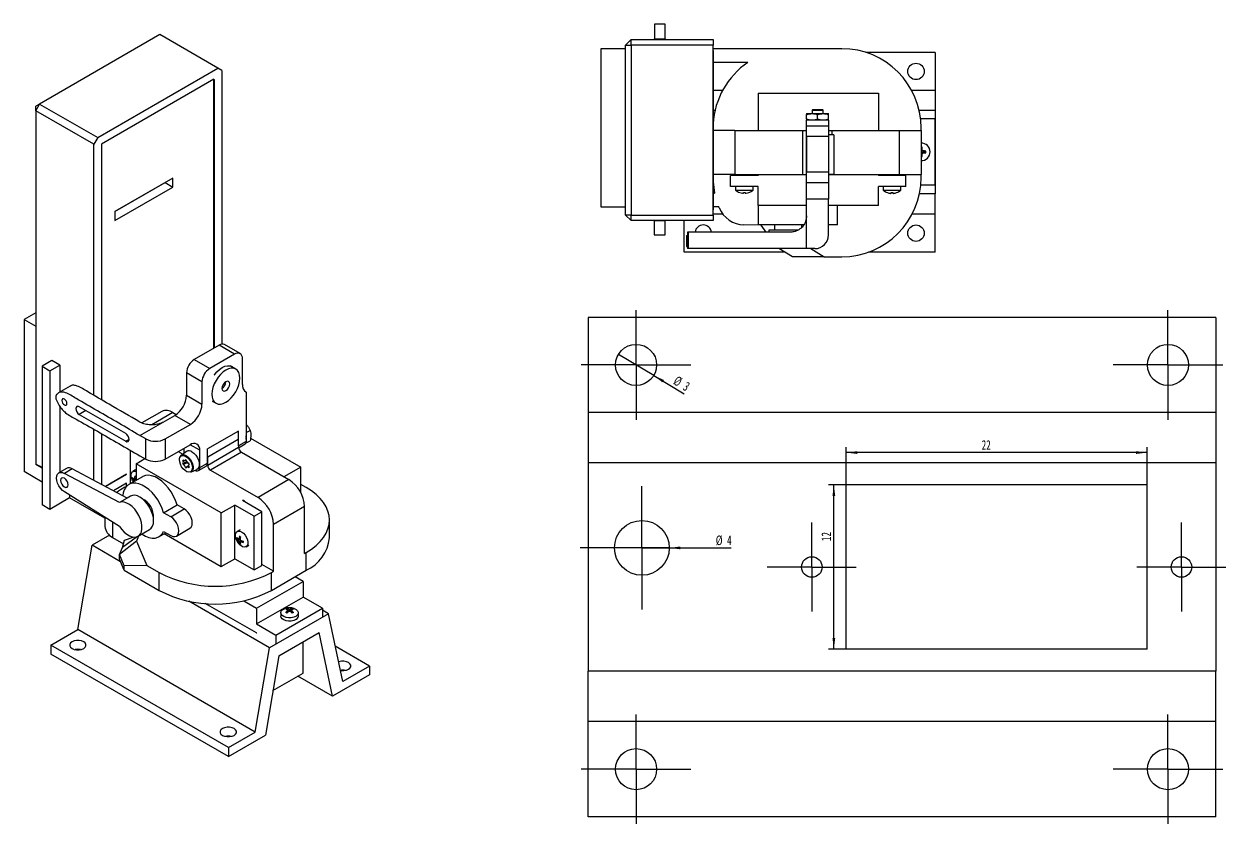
# Model space of a CAD drawing. Header units: millimetres. Extents: x 0 to 1189, y 0 to 841.
# Drawn here: x 315.5 to 754.5, y 242.5 to 534.6 of the extents above; entities that cross this region are included whole.
import ezdxf

# ---------------------------------------------------------------- set-up
doc = ezdxf.new("R2010")
doc.units = ezdxf.units.MM
doc.layers.add('10', color=7, linetype='Continuous')
doc.styles.add('SLDTEXTSTYLE0', font='TXT', dxfattribs={"width": 0.7})
doc.dimstyles.new('SLDDIMSTYLE7', dxfattribs={"dimtxt": 3.5, "dimasz": 4.08, "dimexe": 0, "dimexo": 0.0625, "dimgap": 0.875, "dimtad": 2, "dimlfac": 0.2, "dimrnd": 1e-09, "dimzin": 12, "dimdsep": 46, "dimtxsty": 'SLDTEXTSTYLE0', "dimsah": 1, "dimcen": 0.09, "dimadec": 0, "dimazin": 3, "dimtfac": 1, "dimtofl": 0, "dimtmove": 0, "dimatfit": 3, "dimfxl": 1, "dimfrac": 2, "dimtolj": 1, "dimtzin": 12, "dimarcsym": 0})
doc.dimstyles.new('SLDDIMSTYLE8', dxfattribs={"dimtxt": 3.5, "dimasz": 4.08, "dimexe": 0, "dimexo": 0.0625, "dimgap": 0.875, "dimtad": 2, "dimlfac": 0.2, "dimrnd": 1e-09, "dimzin": 12, "dimdsep": 46, "dimtxsty": 'SLDTEXTSTYLE0', "dimblk1": 'NONE', "dimsah": 1, "dimcen": 0, "dimadec": 0, "dimazin": 3, "dimtfac": 1, "dimtmove": 0, "dimatfit": 3, "dimldrblk": 'NONE', "dimfxl": 1, "dimfrac": 2, "dimtolj": 1, "dimtzin": 12, "dimarcsym": 0})

# ---------------------------------------------------------------- blocks, each defined once
blk = doc.blocks.new('_D_38')
at = {"layer": '10'}
for p, q in [((615.75, 366.36), (615.75, 380.17)), ((725.75, 378.17), (615.75, 378.17)), ((725.75, 366.36), (725.75, 380.17))]:
    blk.add_line(p, q, dxfattribs=at)
for points in [[(615.75, 378.17), (619.83, 377.67), (619.83, 378.68)], [(725.75, 378.17), (721.67, 378.68), (721.67, 377.67)]]:
    blk.add_solid(points, dxfattribs=at)
at = {"layer": '10', "insert": (665.28, 382.69), "char_height": 3.5, "attachment_point": 1, "style": 'SLDTEXTSTYLE0'}
blk.add_mtext('22', dxfattribs=at)
blk = doc.blocks.new('_D_39')
at = {"layer": '10'}
for p, q in [((615.75, 366.36), (609.3, 366.36)), ((611.3, 306.36), (611.3, 366.36)), ((615.75, 306.36), (609.3, 306.36))]:
    blk.add_line(p, q, dxfattribs=at)
for points in [[(611.3, 366.36), (610.79, 362.28), (611.81, 362.28)], [(611.3, 306.36), (611.81, 310.44), (610.79, 310.44)]]:
    blk.add_solid(points, dxfattribs=at)
at = {"layer": '10', "insert": (606.79, 345.82), "char_height": 3.5, "attachment_point": 1, "rotation": 90, "style": 'SLDTEXTSTYLE0'}
blk.add_mtext('12', dxfattribs=at)
blk = doc.blocks.new('_D_40')
at = {"layer": '10'}
for q in [(531.19, 343.36), (573.83, 343.36)]:
    blk.add_line((551.19, 343.36), q, dxfattribs=at)
blk.add_solid([(551.19, 343.36), (555.27, 342.85), (555.27, 343.87)], dxfattribs=at)
at = {"layer": '10', "char_height": 3.5, "attachment_point": 1, "rotation": 0.0037, "style": 'SLDTEXTSTYLE0'}
for s, insert in [('%%c', (568.17, 347.88)), ('4', (572.29, 347.87))]:
    blk.add_mtext(s, dxfattribs=dict(at, insert=insert))
blk = doc.blocks.new('_None')
blk = doc.blocks.new('_D_41')
at = {"layer": '10'}
for q in [(532.64, 414.03), (556.69, 399.6)]:
    blk.add_line((545.5, 406.32), q, dxfattribs=at)
blk.add_solid([(545.5, 406.32), (548.74, 403.78), (549.26, 404.65)], dxfattribs=at)
at = {"layer": '10', "char_height": 3.5, "attachment_point": 1, "rotation": 329.0336, "style": 'SLDTEXTSTYLE0'}
for s, insert in [('%%c', (554.16, 406.38)), ('3', (557.68, 404.25))]:
    blk.add_mtext(s, dxfattribs=dict(at, insert=insert))
blk = doc.blocks.new('SW_CENTERMARKSYMBOL_1')
at = {"layer": '10', "color": 0}
for p, q in [((0, 12.5), (0, 16.25)), ((0, 0), (0, 12.5)), ((-12.5, 0), (-16.25, 0)), ((0, 0), (-12.5, 0)), ((0, 0), (0, -12.5)), ((0, 0), (12.5, 0)), ((12.5, 0), (16.25, 0)), ((0, -12.5), (0, -16.25))]:
    blk.add_line(p, q, dxfattribs=at)
blk = doc.blocks.new('SW_CENTERMARKSYMBOL_2')
at = {"layer": '10', "color": 0}
for p, q in [((0, 12.5), (0, 16.25)), ((0, 0), (0, 12.5)), ((-12.5, 0), (-16.25, 0)), ((0, 0), (-12.5, 0)), ((0, 0), (0, -12.5)), ((0, 0), (12.5, 0)), ((12.5, 0), (16.25, 0)), ((0, -12.5), (0, -16.25))]:
    blk.add_line(p, q, dxfattribs=at)
blk = doc.blocks.new('SW_CENTERMARKSYMBOL_3')
at = {"layer": '10', "color": 0}
for p, q in [((0, 12.5), (0, 22.5)), ((0, 0), (0, 12.5)), ((-12.5, 0), (-22.5, 0)), ((0, 0), (-12.5, 0)), ((0, 0), (0, -12.5)), ((0, 0), (12.5, 0)), ((12.5, 0), (22.5, 0)), ((0, -12.5), (0, -22.5))]:
    blk.add_line(p, q, dxfattribs=at)
blk = doc.blocks.new('SW_CENTERMARKSYMBOL_4')
at = {"layer": '10', "color": 0}
for p, q in [((0, 12.5), (0, 20)), ((0, 0), (0, 12.5)), ((-12.5, 0), (-20, 0)), ((0, 0), (-12.5, 0)), ((0, 0), (0, -12.5)), ((0, 0), (12.5, 0)), ((12.5, 0), (20, 0)), ((0, -12.5), (0, -20))]:
    blk.add_line(p, q, dxfattribs=at)
blk = doc.blocks.new('SW_CENTERMARKSYMBOL_5')
at = {"layer": '10', "color": 0}
for p, q in [((0, 12.5), (0, 20)), ((0, 0), (0, 12.5)), ((-12.5, 0), (-20, 0)), ((0, 0), (-12.5, 0)), ((0, 0), (0, -12.5)), ((0, 0), (12.5, 0)), ((12.5, 0), (20, 0)), ((0, -12.5), (0, -20))]:
    blk.add_line(p, q, dxfattribs=at)
blk = doc.blocks.new('SW_CENTERMARKSYMBOL_6')
at = {"layer": '10', "color": 0}
for p, q in [((0, 12.5), (0, 20)), ((0, 0), (0, 12.5)), ((-12.5, 0), (-20, 0)), ((0, 0), (-12.5, 0)), ((0, 0), (0, -12.5)), ((0, 0), (12.5, 0)), ((12.5, 0), (20, 0)), ((0, -12.5), (0, -20))]:
    blk.add_line(p, q, dxfattribs=at)
blk = doc.blocks.new('SW_CENTERMARKSYMBOL_7')
at = {"layer": '10', "color": 0}
for p, q in [((0, 12.5), (0, 20)), ((0, 0), (0, 12.5)), ((-12.5, 0), (-20, 0)), ((0, 0), (-12.5, 0)), ((0, 0), (0, -12.5)), ((0, 0), (12.5, 0)), ((12.5, 0), (20, 0)), ((0, -12.5), (0, -20))]:
    blk.add_line(p, q, dxfattribs=at)

msp = doc.modelspace()

# ---------------------------------------------------------------- linework, layer by layer
at = {"color": 7, "linetype": 'Continuous', "lineweight": 25}
for p, q in [((545.761, 534.648), (545.761, 529.186)), ((549.715, 534.648), (545.761, 534.648)), ((549.715, 529.186), (549.715, 534.648)), ((365.133, 530.775), (321.236, 505.434)), ((386.346, 518.529), (365.133, 530.775)), ((535.226, 526.992), (537.226, 528.992)), ((535.226, 464.912), (535.226, 526.992)), ((535.226, 526.992), (537.226, 526.992)), ((537.226, 526.992), (537.226, 528.992)), ((537.226, 528.992), (567.226, 528.992)), ((537.226, 526.992), (537.226, 464.912)), ((567.226, 526.992), (537.226, 526.992)), ((545.761, 529.186), (549.715, 529.186)), ((545.761, 528.992), (545.761, 529.186)), ((549.715, 529.186), (549.715, 528.992)), ((567.226, 528.992), (567.226, 526.992)), ((567.226, 464.912), (567.226, 526.992)), ((535.196, 525.648), (526.175, 525.648)), ((526.175, 525.648), (526.175, 467.915)), ((535.196, 467.915), (535.196, 525.648)), ((535.226, 525.648), (535.196, 525.648)), ((614.196, 525.648), (567.226, 525.648)), ((567.226, 524.939), (567.24, 524.939)), ((567.24, 524.939), (567.24, 466.859)), ((648.276, 524.283), (622.99, 524.283)), ((648.276, 524.283), (648.276, 510.398)), ((342.449, 493.188), (386.346, 518.529)), ((387.76, 517.713), (386.346, 518.529)), ((579.917, 520.648), (567.24, 520.648)), ((384.904, 514.516), (343.835, 490.807)), ((384.895, 514.521), (384.904, 514.516)), ((384.904, 416.294), (384.904, 514.516)), ((384.904, 514.431), (384.932, 514.447)), ((384.932, 514.447), (384.932, 416.31)), ((387.76, 517.713), (387.76, 417.749)), ((570.663, 510.398), (567.24, 510.398)), ((583.608, 509.374), (627.608, 509.374)), ((583.608, 509.374), (583.608, 495.742)), ((627.608, 509.374), (627.608, 495.742)), ((648.276, 510.398), (639.728, 510.398)), ((648.276, 510.398), (648.276, 503.043)), ((319.822, 502.985), (321.236, 505.434)), ((321.236, 505.434), (319.822, 504.617)), ((321.236, 505.434), (342.449, 493.188)), ((319.822, 502.985), (319.822, 504.617)), ((341.035, 490.739), (319.822, 502.985)), ((319.822, 502.985), (319.822, 373.971)), ((567.909, 503.043), (567.24, 503.043)), ((601.326, 501.921), (603.326, 501.921)), ((601.326, 499.878), (601.326, 501.563)), ((603.326, 501.921), (607.326, 501.921)), ((603.591, 503.452), (603.375, 503.236)), ((603.375, 503.236), (603.375, 501.921)), ((603.375, 503.236), (605.375, 503.236)), ((603.591, 503.452), (605.375, 503.452)), ((605.326, 499.878), (605.326, 501.563)), ((605.375, 503.452), (607.158, 503.452)), ((605.375, 503.236), (607.375, 503.236)), ((607.375, 503.236), (607.158, 503.452)), ((607.326, 501.921), (609.326, 501.921)), ((607.375, 501.921), (607.375, 503.236)), ((609.326, 499.878), (609.326, 501.563)), ((648.276, 503.043), (642.482, 503.043)), ((648.276, 503.043), (648.276, 472.588)), ((601.326, 499.521), (601.332, 499.521)), ((609.332, 499.527), (601.332, 499.527)), ((601.332, 497.527), (601.332, 499.527)), ((601.332, 497.527), (609.332, 497.527)), ((601.332, 493.527), (601.332, 497.527)), ((609.332, 499.527), (609.332, 497.527)), ((609.332, 497.527), (609.332, 493.527)), ((648.247, 499.978), (643.004, 499.978)), ((643.196, 495.742), (643.196, 496.648)), ((648.247, 475.978), (648.247, 499.978)), ((342.449, 493.188), (341.035, 490.739)), ((575.196, 495.742), (567.24, 495.742)), ((575.196, 495.742), (575.196, 479.742)), ((575.196, 495.742), (599.796, 495.742)), ((599.796, 495.742), (599.796, 479.742)), ((599.796, 495.742), (601.196, 495.742)), ((601.196, 495.742), (601.196, 479.742)), ((601.196, 495.742), (601.332, 495.742)), ((601.329, 478.799), (601.329, 495.199)), ((601.329, 495.199), (601.332, 495.199)), ((609.332, 493.527), (601.332, 493.527)), ((601.332, 493.527), (601.332, 480.671)), ((609.332, 495.742), (610.596, 495.742)), ((611.329, 494.199), (609.332, 494.199)), ((609.332, 493.527), (609.332, 480.671)), ((610.596, 495.742), (635.196, 495.742)), ((610.596, 495.742), (610.596, 494.199)), ((611.329, 494.199), (611.329, 479.799)), ((635.196, 495.742), (635.196, 479.742)), ((635.196, 495.742), (643.196, 495.742)), ((643.196, 495.742), (643.196, 479.742)), ((341.035, 399.076), (341.035, 490.739)), ((343.826, 490.813), (343.835, 490.807)), ((343.835, 490.807), (343.835, 397.436)), ((643.45, 489.51), (643.196, 489.51)), ((643.579, 489.639), (643.45, 489.51)), ((643.45, 488.65), (643.45, 489.51)), ((643.602, 488.65), (643.45, 488.65)), ((643.602, 487.29), (643.45, 487.29)), ((643.45, 486.431), (643.45, 487.29)), ((643.95, 488.303), (643.95, 488.15)), ((644.81, 488.15), (643.95, 488.15)), ((643.95, 487.638), (643.95, 487.791)), ((643.95, 487.791), (644.81, 487.791)), ((644.939, 488.279), (644.81, 488.15)), ((644.81, 487.791), (644.81, 488.15)), ((644.939, 487.662), (644.81, 487.791)), ((643.196, 486.431), (643.45, 486.431)), ((643.579, 486.302), (643.45, 486.431)), ((575.196, 479.742), (567.24, 479.742)), ((573.608, 475.374), (573.608, 479.374)), ((583.608, 479.374), (573.608, 479.374)), ((575.196, 479.742), (599.796, 479.742)), ((576.99, 479.742), (576.99, 479.374)), ((580.19, 479.374), (580.19, 479.742)), ((583.608, 479.742), (583.608, 479.374)), ((599.796, 479.742), (601.196, 479.742)), ((601.196, 479.742), (601.332, 479.742)), ((601.329, 478.799), (601.332, 478.799)), ((601.332, 480.671), (609.332, 480.671)), ((601.332, 476.671), (601.332, 480.671)), ((609.332, 480.671), (609.332, 476.671)), ((609.332, 479.799), (611.329, 479.799)), ((609.332, 479.742), (610.596, 479.742)), ((610.596, 479.799), (610.596, 479.742)), ((610.596, 479.742), (635.196, 479.742)), ((627.608, 479.742), (627.608, 479.374)), ((637.608, 479.374), (627.608, 479.374)), ((630.935, 479.742), (630.935, 479.374)), ((634.135, 479.374), (634.135, 479.742)), ((635.196, 479.742), (643.196, 479.742)), ((637.608, 475.374), (637.608, 479.374)), ((643.196, 478.648), (643.196, 479.742)), ((369.862, 478.397), (348.649, 466.151)), ((348.649, 466.15), (367.033, 476.764)), ((348.649, 462.885), (369.862, 475.131)), ((365.133, 475.667), (365.133, 475.666)), ((367.033, 476.764), (369.862, 475.131)), ((367.033, 476.764), (367.033, 476.764)), ((369.862, 475.131), (369.862, 478.397)), ((583.608, 475.374), (573.608, 475.374)), ((575.39, 475.374), (575.39, 473.96)), ((581.79, 473.96), (581.79, 475.374)), ((583.608, 468.374), (583.608, 475.374)), ((609.332, 476.671), (601.332, 476.671)), ((601.332, 470.671), (601.332, 476.671)), ((609.332, 476.671), (609.332, 470.671)), ((637.608, 475.374), (627.608, 475.374)), ((627.608, 468.374), (627.608, 475.374)), ((629.335, 475.374), (629.335, 473.946)), ((635.735, 473.946), (635.735, 475.374)), ((643.072, 475.978), (648.247, 475.978)), ((567.24, 472.915), (567.768, 472.915)), ((575.39, 473.96), (578.59, 473.96)), ((576.921, 473.088), (576.922, 473.098)), ((578.258, 472.859), (578.282, 473.098)), ((578.59, 473.96), (581.79, 473.96)), ((578.898, 473.098), (578.922, 472.859)), ((580.258, 473.098), (580.259, 473.088)), ((609.332, 470.671), (601.332, 470.671)), ((601.332, 464.633), (601.332, 470.671)), ((609.332, 457.633), (609.332, 470.671)), ((629.335, 473.946), (632.535, 473.946)), ((630.866, 473.074), (630.867, 473.084)), ((632.203, 472.845), (632.227, 473.084)), ((632.535, 473.946), (635.735, 473.946)), ((632.844, 473.084), (632.868, 472.845)), ((634.204, 473.084), (634.205, 473.074)), ((648.276, 472.588), (642.555, 472.588)), ((648.276, 465.232), (648.276, 472.588)), ((348.649, 466.151), (348.649, 462.885)), ((526.175, 467.915), (535.196, 467.915)), ((535.226, 467.915), (535.196, 467.915)), ((567.226, 466.859), (567.24, 466.859)), ((569.255, 467.915), (567.24, 467.915)), ((583.608, 468.374), (583.608, 461.374)), ((601.332, 468.374), (583.608, 468.374)), ((627.608, 468.374), (609.332, 468.374)), ((612.632, 461.374), (612.632, 468.374)), ((537.226, 464.912), (535.226, 464.912)), ((537.226, 462.912), (535.226, 464.912)), ((537.226, 464.912), (567.226, 464.912)), ((537.226, 462.912), (537.226, 464.912)), ((567.226, 462.912), (537.226, 462.912)), ((545.715, 462.8), (545.715, 462.912)), ((549.715, 462.8), (545.715, 462.8)), ((545.715, 462.8), (545.715, 457.685)), ((549.715, 462.912), (549.715, 462.8)), ((549.715, 457.685), (549.715, 462.8)), ((556.625, 451.348), (556.625, 462.912)), ((570.741, 465.232), (567.226, 465.232)), ((567.226, 464.912), (567.226, 462.912)), ((589.608, 461.146), (578.475, 461.347)), ((600.335, 461.374), (583.608, 461.374)), ((586.601, 458.633), (584.706, 461.234)), ((589.608, 461.374), (589.608, 459.374)), ((599.608, 460.521), (599.608, 461.374)), ((601.332, 452.633), (601.332, 464.633)), ((612.632, 461.374), (609.332, 461.374)), ((648.276, 465.232), (639.906, 465.232)), ((648.276, 451.348), (648.276, 465.232)), ((545.715, 457.685), (549.715, 457.685)), ((557.436, 457.374), (557.436, 453.374)), ((557.436, 457.374), (557.867, 457.374)), ((557.867, 458.633), (557.867, 452.633)), ((558.231, 458.633), (557.867, 458.633)), ((558.231, 452.633), (558.231, 458.633)), ((587.568, 459.374), (587.568, 458.633)), ((598.102, 459.374), (587.568, 459.374)), ((557.436, 453.374), (557.867, 453.374)), ((558.231, 452.633), (557.867, 452.633)), ((596.196, 449.648), (591.265, 452.633)), ((604.332, 452.633), (601.332, 452.633)), ((602.85, 452.633), (607.781, 449.648)), ((593.387, 451.348), (556.625, 451.348)), ((607.781, 449.648), (596.196, 449.648)), ((607.781, 449.648), (614.196, 449.648)), ((648.276, 451.348), (623.98, 451.348)), ((319.822, 429.204), (315.545, 426.735)), ((315.545, 426.735), (315.545, 371.21)), ((315.545, 426.735), (319.822, 424.266)), ((750.753, 427.53), (521.626, 427.53)), ((521.626, 427.53), (521.626, 392.82)), ((750.753, 427.53), (750.753, 392.82)), ((386.799, 417.388), (377.708, 412.14)), ((392.456, 414.122), (386.799, 417.388)), ((394.456, 414.32), (388.799, 417.586)), ((392.456, 414.122), (383.365, 408.874)), ((325.745, 411.772), (322.128, 409.684)), ((322.128, 409.684), (322.128, 359.058)), ((322.128, 409.684), (324.956, 408.051)), ((324.956, 408.051), (328.573, 410.139)), ((328.573, 410.139), (325.745, 411.772)), ((328.573, 410.139), (328.573, 400.223)), ((377.708, 412.14), (383.365, 408.874)), ((392.852, 408.653), (390.788, 409.844)), ((395.284, 403.076), (395.284, 412.489)), ((324.956, 408.051), (324.956, 357.426)), ((380.536, 403.975), (374.879, 407.241)), ((374.879, 407.241), (374.879, 399.075)), ((380.536, 403.975), (380.536, 395.81)), ((332.391, 402.427), (328.149, 399.978)), ((396.698, 400.241), (396.365, 400.433)), ((396.698, 400.241), (396.698, 382.223)), ((328.573, 395.086), (328.573, 370.964)), ((374.879, 399.075), (380.536, 395.81)), ((384.24, 396.997), (385.652, 396.181)), ((352.676, 385.079), (335.666, 394.899)), ((338.071, 393.51), (335.666, 392.122)), ((335.666, 392.122), (352.676, 382.302)), ((365.885, 393.167), (358.616, 388.972)), ((369.884, 392.771), (362.16, 388.312)), ((366.368, 389.262), (370.637, 391.727)), ((369.884, 392.771), (371.136, 392.049)), ((376.294, 388.461), (370.637, 391.727)), ((750.753, 392.82), (521.626, 392.82)), ((521.626, 392.82), (521.626, 374.43)), ((750.753, 392.82), (750.753, 374.43)), ((341.035, 368.009), (341.035, 386.679)), ((357.882, 384.364), (366.368, 389.262)), ((367.075, 383.139), (376.294, 388.461)), ((396.698, 388.464), (396.972, 388.161)), ((343.835, 385.07), (343.835, 366.53)), ((353.878, 382.996), (352.676, 382.302)), ((360.004, 383.139), (357.882, 384.364)), ((360.004, 375.781), (360.004, 383.139)), ((367.075, 383.139), (367.075, 375.781)), ((393.87, 386.032), (382.556, 379.501)), ((393.774, 382.887), (382.612, 376.444)), ((393.87, 380.591), (393.87, 386.032)), ((396.698, 382.223), (393.87, 380.591)), ((396.942, 385.568), (396.698, 385.782)), ((396.942, 385.568), (398.134, 386.256)), ((396.942, 381.796), (398.134, 382.484)), ((398.306, 383.437), (416.584, 372.885)), ((354.359, 379.013), (354.359, 366.807)), ((367.075, 375.781), (376.192, 381.045)), ((371.881, 378.556), (373.561, 377.586)), ((374.863, 378.536), (372.945, 377.136)), ((374.071, 377.958), (374.071, 379.82)), ((379.728, 379.003), (376.192, 381.045)), ((379.728, 372.689), (379.728, 379.003)), ((382.556, 374.322), (382.556, 379.501)), ((393.926, 380.035), (382.612, 373.504)), ((394.916, 378.321), (383.602, 371.79)), ((393.926, 380.035), (393.926, 380.142)), ((393.929, 379.948), (396.284, 381.308)), ((394.916, 378.321), (412.311, 368.279)), ((396.602, 381.731), (396.942, 381.796)), ((319.822, 373.971), (322.128, 372.64)), ((321.236, 373.155), (319.822, 373.971)), ((322.128, 372.64), (321.236, 373.155)), ((356.48, 374.109), (359.69, 375.962)), ((387.593, 356.148), (356.48, 374.109)), ((356.48, 374.109), (356.48, 368.032)), ((357.882, 377.006), (360.004, 375.781)), ((373.554, 375.288), (373.768, 375.411)), ((374.742, 374.811), (373.554, 374.125)), ((373.684, 373.792), (374.872, 374.478)), ((374.374, 375.325), (374.665, 375.494)), ((375.645, 373.337), (374.556, 372.707)), ((374.963, 375.035), (374.742, 374.811)), ((375.678, 373.176), (374.996, 372.782)), ((379.231, 371.591), (382.059, 373.223)), ((379.728, 372.689), (382.556, 374.322)), ((382.612, 373.504), (382.612, 376.444)), ((750.753, 374.43), (521.626, 374.43)), ((521.626, 374.43), (521.626, 298.295)), ((750.753, 374.43), (750.753, 298.295)), ((322.128, 367.41), (315.545, 371.21)), ((331.052, 372.395), (328.224, 370.763)), ((333.118, 372.191), (330.289, 370.558)), ((350.41, 359.931), (330.289, 370.558)), ((353.238, 361.564), (333.118, 372.191)), ((345.165, 365.828), (352.945, 370.319)), ((352.935, 370.228), (345.242, 365.787)), ((352.914, 370.241), (352.914, 370.301)), ((358.759, 369.347), (353.809, 366.49)), ((355.093, 368.574), (355.416, 368.761)), ((356.282, 371.845), (355.282, 371.268)), ((355.753, 368.56), (356.384, 368.827)), ((355.869, 368.738), (356.412, 368.995)), ((376.484, 371.006), (378.656, 371.967)), ((383.602, 371.79), (400.997, 361.748)), ((416.584, 372.885), (410.458, 369.348)), ((416.584, 363.559), (416.584, 372.885)), ((352.935, 366.962), (348.197, 364.227)), ((352.914, 365.826), (352.14, 365.379)), ((352.914, 365.826), (352.914, 366.949)), ((352.914, 365.826), (352.949, 365.806)), ((355.623, 368.054), (356.291, 368.517)), ((412.311, 368.279), (400.997, 361.748)), ((418.608, 365.379), (416.584, 366.547)), ((725.753, 366.363), (615.753, 366.363)), ((615.753, 306.363), (615.753, 366.363)), ((725.753, 306.363), (725.753, 366.363)), ((332.19, 361.601), (324.956, 357.426)), ((350.41, 351.207), (330.289, 363.811)), ((332.19, 362.621), (332.19, 361.601)), ((345.079, 354.161), (332.19, 361.601)), ((353.238, 361.564), (350.41, 359.931)), ((354.375, 362.244), (353.217, 361.575)), ((395.631, 360.789), (395.371, 360.639)), ((402.442, 356.557), (395.371, 360.639)), ((395.631, 360.762), (396.047, 360.522)), ((396.047, 360.249), (396.047, 360.522)), ((324.956, 357.426), (322.128, 359.058)), ((366.504, 356.22), (371.454, 359.078)), ((369.1, 354.722), (366.504, 356.22)), ((369.1, 354.722), (374.05, 357.579)), ((374.05, 357.579), (371.454, 359.078)), ((387.593, 356.148), (392.543, 359.006)), ((387.593, 336.551), (387.593, 356.148)), ((399.614, 354.924), (392.543, 359.006)), ((392.543, 339.409), (392.543, 359.006)), ((399.614, 354.924), (402.442, 356.557)), ((402.442, 336.96), (402.442, 356.557)), ((417.967, 358.481), (406.654, 351.95)), ((417.967, 341.334), (417.967, 358.481)), ((345.079, 354.547), (345.079, 351.188)), ((347.882, 352.791), (347.882, 347.18)), ((399.614, 335.327), (399.614, 354.924)), ((406.654, 334.802), (406.654, 351.95)), ((427.102, 347.009), (427.102, 353.541)), ((346.762, 347.983), (340.381, 344.299)), ((347.882, 347.18), (351.826, 344.819)), ((356.999, 347.51), (351.482, 343.552)), ((352.208, 346.224), (355.397, 347.307)), ((357.338, 347.697), (356.563, 345.827)), ((357.172, 347.601), (361.414, 350.05)), ((364.808, 347.437), (367.356, 348.907)), ((366.504, 349.399), (369.1, 347.9)), ((366.773, 348.571), (387.593, 336.551)), ((371.188, 347.693), (376.138, 350.551)), ((393.228, 346.649), (393.551, 346.836)), ((394.427, 349.926), (393.417, 349.343)), ((393.889, 346.635), (394.519, 346.902)), ((394.004, 346.813), (394.547, 347.07)), ((335.179, 313.533), (340.381, 344.299)), ((350.82, 338.272), (340.381, 344.299)), ((356.563, 345.827), (350.389, 340.917)), ((350.389, 340.917), (351.482, 343.552)), ((351.482, 343.552), (352.208, 346.224)), ((356.563, 345.827), (360.332, 336.974)), ((393.758, 346.129), (394.426, 346.592)), ((394.004, 345.703), (394.739, 346.05)), ((394.19, 344.984), (394.513, 345.17)), ((395.054, 345.976), (394.507, 345.563)), ((394.72, 345.574), (395.213, 345.916)), ((396.617, 343.8), (397.627, 344.384)), ((352.14, 336.804), (350.389, 340.917)), ((350.389, 339.284), (350.389, 340.917)), ((352.14, 335.171), (350.389, 339.284)), ((387.593, 336.551), (392.543, 339.409)), ((392.543, 339.409), (399.614, 335.327)), ((417.967, 341.334), (418.608, 341.703)), ((418.608, 335.171), (418.608, 341.703)), ((360.332, 336.974), (352.14, 336.804)), ((352.14, 335.171), (352.14, 336.804)), ((352.14, 335.171), (364.868, 327.823)), ((360.332, 336.974), (364.868, 334.356)), ((364.868, 327.823), (364.868, 334.356)), ((399.614, 335.327), (402.442, 336.96)), ((406.654, 334.802), (402.442, 337.234)), ((405.88, 327.823), (418.608, 335.171)), ((405.88, 334.356), (406.654, 334.802)), ((405.88, 327.823), (405.88, 334.356)), ((400.493, 321.324), (417.464, 331.121)), ((417.464, 331.121), (414.528, 332.816)), ((417.464, 331.121), (417.464, 325.405)), ((400.493, 315.608), (417.464, 325.405)), ((424.535, 321.323), (417.464, 325.405)), ((405.187, 306.886), (375.781, 323.863)), ((400.398, 312.286), (381.75, 323.051)), ((395.792, 324.038), (400.493, 321.324)), ((400.493, 321.324), (400.493, 315.608)), ((407.564, 311.526), (424.535, 321.323)), ((411.563, 321.159), (411.563, 320.786)), ((411.99, 319.914), (411.906, 320.594)), ((412.279, 320.96), (412.212, 320.15)), ((412.771, 320.96), (412.838, 320.15)), ((413.144, 320.594), (413.06, 319.914)), ((413.486, 321.159), (413.486, 320.786)), ((424.535, 321.323), (424.535, 318.079)), ((426.722, 319.318), (424.535, 320.581)), ((426.722, 319.318), (405.187, 306.886)), ((409.325, 319.648), (409.325, 318.471)), ((411.809, 320.405), (411.859, 319.807)), ((413.24, 320.405), (413.191, 319.807)), ((415.725, 318.471), (415.725, 319.648)), ((431.923, 294.558), (426.722, 319.318)), ((325.362, 307.866), (335.179, 313.533)), ((399.986, 276.121), (335.179, 313.533)), ((400.398, 312.286), (400.513, 312.352)), ((400.493, 315.608), (407.564, 311.526)), ((400.493, 312.342), (400.494, 312.341)), ((400.493, 312.34), (400.493, 312.342)), ((408.578, 303.944), (423.332, 312.461)), ((428.227, 289.158), (423.332, 312.461)), ((390.168, 270.454), (325.362, 307.866)), ((325.362, 307.866), (325.362, 304.6)), ((407.564, 311.526), (407.564, 308.282)), ((417.464, 297.643), (417.464, 309.074)), ((441.741, 300.226), (429.213, 307.458)), ((390.168, 267.188), (325.362, 304.6)), ((399.986, 276.121), (405.187, 306.886)), ((408.578, 303.944), (403.682, 274.989)), ((725.753, 306.363), (615.753, 306.363)), ((441.741, 300.226), (431.923, 294.558)), ((441.741, 300.226), (441.741, 296.96)), ((406.436, 291.277), (417.464, 297.643)), ((428.227, 289.158), (415.497, 296.507)), ((441.741, 296.96), (428.227, 289.158)), ((750.753, 298.295), (521.626, 298.295)), ((521.626, 279.905), (521.626, 298.295)), ((750.753, 279.905), (750.753, 298.295)), ((750.753, 279.905), (521.626, 279.905)), ((521.626, 245.195), (521.626, 279.905)), ((750.753, 245.195), (750.753, 279.905)), ((390.168, 270.454), (399.986, 276.121)), ((390.168, 267.188), (403.682, 274.989)), ((390.168, 270.454), (390.168, 267.188)), ((750.753, 245.195), (521.626, 245.195))]:
    msp.add_line(p, q, dxfattribs=at)
at = {"color": 7, "linetype": 'Continuous', "lineweight": 25, "flags": 128}
for points in [[(394.343, 405.356), (394.245, 406.447), (393.956, 407.382), (393.485, 408.127), (392.852, 408.652), (392.081, 408.938), (391.2, 408.973), (390.245, 408.756), (389.252, 408.296), (388.259, 407.61), (387.304, 406.724), (386.424, 405.672), (385.652, 404.496), (385.019, 403.239), (384.548, 401.951), (384.259, 400.681), (384.161, 399.478), (384.259, 398.387), (384.548, 397.452), (385.019, 396.707), (385.652, 396.182), (386.424, 395.896), (387.304, 395.861), (388.259, 396.077), (389.252, 396.538), (390.245, 397.224), (391.2, 398.11), (392.081, 399.162), (392.852, 400.338), (393.485, 401.594), (393.956, 402.882), (394.245, 404.153), (394.343, 405.356)], [(384.932, 406.382), (385.082, 406.588), (385.962, 407.64), (386.917, 408.526), (387.91, 409.212), (388.903, 409.672), (389.859, 409.889), (390.739, 409.854), (391.51, 409.568), (392.11, 409.081)], [(390.666, 403.233), (390.559, 403.796), (390.252, 404.149), (389.793, 404.238), (389.252, 404.05), (388.711, 403.613), (388.252, 402.994), (387.946, 402.288), (387.838, 401.601), (387.946, 401.038), (388.252, 400.685), (388.711, 400.596), (389.252, 400.784), (389.793, 401.221), (390.252, 401.839), (390.559, 402.546), (390.666, 403.233)], [(331.185, 396.097), (331.115, 396.543), (330.916, 397.003), (330.618, 397.405), (330.266, 397.689), (329.914, 397.811), (329.616, 397.753), (329.417, 397.524), (329.347, 397.158), (329.417, 396.712), (329.616, 396.252), (329.914, 395.85), (330.266, 395.566), (330.618, 395.444), (330.916, 395.502), (331.115, 395.731), (331.185, 396.097)], [(335.666, 394.899), (335.206, 395.059), (334.816, 394.983), (334.555, 394.683), (334.463, 394.205), (334.555, 393.62), (334.816, 393.019), (335.206, 392.493), (335.666, 392.122)], [(352.676, 382.302), (353.136, 382.142), (353.526, 382.218), (353.787, 382.518), (353.878, 382.997), (353.787, 383.581), (353.526, 384.182), (353.136, 384.708), (352.676, 385.079)], [(376.877, 378.422), (377.602, 377.889), (378.273, 377.164), (378.841, 376.303), (379.263, 375.37), (379.508, 374.432), (379.558, 373.56), (379.409, 372.819), (379.072, 372.263), (378.656, 371.967)], [(393.87, 380.591), (393.843, 380.288), (393.774, 380.054)], [(372.317, 375.578), (372.343, 375.979), (372.544, 376.654), (372.93, 377.125), (373.469, 377.353), (374.118, 377.321), (374.825, 377.03)], [(374.685, 376.773), (375.379, 376.252), (376.012, 375.535), (376.526, 374.686), (376.877, 373.782), (377.033, 372.901), (376.981, 372.123), (376.724, 371.517), (376.287, 371.136), (375.707, 371.014), (375.036, 371.162), (374.334, 371.567), (373.663, 372.194), (373.083, 372.985), (372.646, 373.871), (372.389, 374.774), (372.337, 375.613), (372.493, 376.313), (372.844, 376.812), (373.358, 377.067), (373.991, 377.053), (374.685, 376.773)], [(373.684, 375.472), (373.82, 375.38), (373.956, 375.315), (374.087, 375.28), (374.211, 375.275), (374.323, 375.301), (374.419, 375.357), (374.498, 375.44), (374.556, 375.55)], [(374.825, 377.03), (375.531, 376.505), (376.18, 375.788), (376.72, 374.937), (377.106, 374.021), (377.307, 373.114), (377.307, 372.29), (377.106, 371.615), (376.72, 371.144), (376.484, 371.006)], [(382.612, 376.444), (382.571, 376.945), (382.556, 377.034)], [(330.289, 363.811), (329.533, 364.363), (328.828, 365.107), (328.223, 365.992), (327.759, 366.959), (327.467, 367.941), (327.368, 368.871), (327.467, 369.687), (327.759, 370.332), (328.223, 370.762), (328.828, 370.949), (329.533, 370.88), (330.289, 370.558)], [(331.661, 366.393), (331.556, 367.059), (331.259, 367.745), (330.814, 368.345), (330.289, 368.769), (329.764, 368.951), (329.319, 368.865), (329.022, 368.523), (328.917, 367.977), (329.022, 367.31), (329.319, 366.625), (329.764, 366.024), (330.289, 365.601), (330.814, 365.418), (331.259, 365.505), (331.556, 365.847), (331.661, 366.393)], [(354.678, 369.177), (354.676, 369.189), (354.625, 369.994), (354.775, 370.667), (355.113, 371.147), (355.607, 371.391), (356.215, 371.378), (356.48, 371.3)], [(371.454, 359.078), (370.884, 360.701), (370.141, 362.302), (369.243, 363.838), (368.216, 365.269), (367.085, 366.557), (365.88, 367.67), (364.632, 368.576), (363.375, 369.254), (362.141, 369.686), (360.962, 369.859), (359.87, 369.77), (358.892, 369.421), (358.759, 369.347)], [(375.686, 372.636), (375.55, 372.728), (375.414, 372.793), (375.282, 372.828), (375.159, 372.832), (375.047, 372.807), (374.951, 372.751), (374.872, 372.667), (374.814, 372.558)], [(366.504, 356.22), (365.953, 357.798), (365.238, 359.355), (364.376, 360.853), (363.389, 362.254), (362.302, 363.526), (361.14, 364.635), (359.934, 365.555), (358.712, 366.263), (357.505, 366.742), (356.342, 366.979), (355.253, 366.969), (354.263, 366.712), (353.398, 366.214), (352.679, 365.488), (352.124, 364.552), (351.746, 363.428), (351.58, 362.44)], [(418.608, 341.703), (420.519, 342.921), (422.214, 344.24), (423.678, 345.65), (424.894, 347.135), (425.853, 348.682), (426.545, 350.275), (426.962, 351.9), (427.102, 353.541), (426.962, 355.182), (426.545, 356.807), (425.853, 358.401), (424.894, 359.948), (423.678, 361.433), (422.214, 362.842), (420.519, 364.162), (418.608, 365.379)], [(350.41, 351.207), (351.217, 350.089), (352.12, 349.112), (353.083, 348.315), (354.068, 347.729), (355.037, 347.377), (355.952, 347.272), (356.777, 347.419), (357.479, 347.812), (358.031, 348.436), (358.411, 349.266), (358.606, 350.269), (358.606, 351.407), (358.411, 352.635), (358.031, 353.904), (357.479, 355.165), (356.777, 356.369), (355.952, 357.468), (355.037, 358.419), (354.068, 359.185), (353.083, 359.737), (352.12, 360.051), (351.217, 360.117), (350.41, 359.931)], [(361.414, 350.05), (361.415, 350.05), (362.034, 350.564), (362.494, 351.292), (362.777, 352.207), (362.873, 353.273), (362.777, 354.45), (362.494, 355.692), (362.034, 356.951), (361.415, 358.18), (360.66, 359.33), (359.8, 360.358), (358.866, 361.224), (357.895, 361.895), (356.923, 362.346), (355.99, 362.557), (355.129, 362.523), (354.375, 362.244)], [(376.138, 350.551), (376.138, 350.551), (376.608, 350.986), (376.903, 351.639), (377.004, 352.463), (376.903, 353.404), (376.608, 354.397), (376.138, 355.374), (375.527, 356.269), (374.814, 357.021), (374.05, 357.579)], [(369.1, 347.9), (369.865, 347.575), (370.577, 347.505), (371.189, 347.693), (371.658, 348.129), (371.953, 348.781), (372.054, 349.606), (371.953, 350.547), (371.658, 351.54), (371.189, 352.517), (370.577, 353.412), (369.865, 354.164), (369.1, 354.722)], [(358.602, 348.426), (358.712, 348.352), (359.934, 347.65), (361.14, 347.177), (362.302, 346.945), (363.389, 346.961), (364.376, 347.224), (365.238, 347.727), (365.953, 348.458), (366.504, 349.399)], [(392.813, 347.252), (392.811, 347.264), (392.761, 348.07), (392.911, 348.742), (393.248, 349.222), (393.742, 349.467), (394.35, 349.454), (395.017, 349.185)], [(395.017, 349.185), (395.684, 348.684), (396.292, 347.995), (396.786, 347.18), (397.123, 346.31), (397.273, 345.465), (397.223, 344.717), (396.977, 344.134), (396.556, 343.768), (395.999, 343.651), (395.354, 343.793), (394.68, 344.183), (394.504, 344.323)], [(414.787, 318.342), (414.02, 318.015), (413.12, 317.833), (412.166, 317.813), (411.245, 317.955), (410.437, 318.248), (409.815, 318.665), (409.434, 319.17), (409.327, 319.717), (409.504, 320.258), (409.95, 320.745), (410.625, 321.135), (410.833, 321.216)], [(414.217, 321.216), (414.227, 321.212), (414.95, 320.853), (415.458, 320.387), (415.705, 319.855), (415.669, 319.305), (415.354, 318.785), (414.787, 318.342)], [(414.787, 317.165), (414.02, 316.838), (413.12, 316.656), (412.166, 316.635), (411.245, 316.778), (410.437, 317.071), (409.815, 317.488), (409.434, 317.993), (409.325, 318.471)], [(333.084, 306.626), (333.843, 306.308), (334.736, 306.141), (335.674, 306.141), (336.567, 306.308), (337.326, 306.626), (337.878, 307.065), (338.168, 307.58), (338.168, 308.122), (337.878, 308.637), (337.326, 309.076), (336.567, 309.394), (335.674, 309.562), (334.736, 309.562), (333.843, 309.394), (333.084, 309.076), (332.532, 308.637), (332.242, 308.122), (332.242, 307.58), (332.532, 307.065), (333.084, 306.626)], [(431.079, 298.574), (431.428, 298.53), (432.367, 298.53), (433.26, 298.697), (434.019, 299.016), (434.571, 299.454), (434.861, 299.97), (434.861, 300.511), (434.571, 301.027), (434.019, 301.465), (433.26, 301.784), (432.367, 301.951), (431.428, 301.951), (430.536, 301.784), (430.413, 301.746)], [(392.264, 277.361), (391.505, 277.679), (390.612, 277.847), (389.674, 277.847), (388.781, 277.679), (388.022, 277.361), (387.47, 276.922), (387.18, 276.407), (387.18, 275.865), (387.47, 275.35), (388.022, 274.911), (388.781, 274.593), (389.674, 274.426), (390.612, 274.426), (391.505, 274.593), (392.264, 274.911), (392.816, 275.35), (393.106, 275.865), (393.106, 276.407), (392.816, 276.922), (392.264, 277.361)]]:
    msp.add_lwpolyline(points, dxfattribs=at)
at = {"color": 7, "linetype": 'Continuous', "lineweight": 25}
for centre, radius in [((641.298, 517.34), 3), ((641.298, 458.29), 3), ((539.072, 410.175), 7.5), ((733.307, 410.175), 7.5), ((541.194, 343.359), 10), ((603.253, 336.363), 3.75), ((738.253, 336.363), 3.75), ((539.072, 262.55), 7.5), ((733.307, 262.55), 7.5)]:
    msp.add_circle(centre, radius, dxfattribs=at)
for centre, radius, start, end in [((614.196, 496.648), 29, 0, 90), ((596.196, 496.648), 29, 124.14842, 176.84068), ((643.27, 487.97), 3.2, 0, 91.33709), ((643.27, 441.064), 48.575, 89.63648, 90.08812), ((643.27, 487.97), 3.2, 268.66291, 0), ((643.95, 488.65), 0.501, 180, 270), ((643.95, 487.29), 0.501, 90, 180), ((597.782, 488.033), 45.825, 0.77198, 2.00798), ((597.782, 487.908), 45.825, 357.99202, 359.22802), ((643.333, 442.482), 45.825, 87.99202, 89.22802), ((643.333, 533.459), 45.825, 270.77198, 272.00798), ((596.353, 487.97), 48.587, 359.63651, 0.36349), ((643.27, 534.883), 48.581, 269.91191, 270.3635), ((614.196, 478.648), 29, 270, 0), ((596.196, 478.648), 29, 183.15932, 191.4017), ((578.59, 477.802), 5, 230.20818, 250.49784), ((578.589, 477.831), 5.018, 250.59055, 262.21921), ((578.59, 477.969), 4.881, 266.37905, 273.62095), ((578.59, 477.831), 5.018, 277.78079, 289.40945), ((578.59, 477.802), 5, 289.50216, 309.79182), ((632.535, 477.787), 5, 230.20818, 250.49784), ((632.535, 477.817), 5.018, 250.59055, 262.21921), ((632.535, 477.955), 4.881, 266.37905, 273.62095), ((632.536, 477.817), 5.018, 277.78079, 289.40945), ((632.535, 477.787), 5, 289.50216, 309.79182), ((596.196, 478.648), 29, 201.7218, 202.60436), ((578.655, 471.345), 10, 202.60436, 268.96627), ((563.604, 458.29), 3, 6.708, 173.31604), ((604.332, 457.633), 5, 270, 0), ((387.971, 415.753), 2.012, 65.69288, 125.61758), ((393.56, 412.769), 1.747, 350.78596, 129.20329), ((381.02, 406.961), 6.147, 122.60548, 177.39452), ((386.677, 403.696), 6.147, 122.60548, 177.39452), ((386.182, 404.189), 3.074, 302.60548, 357.39452), ((398.18, 402.75), 2.914, 173.5725, 239.44686), ((329.326, 398.279), 2.182, 151.62353, 208.37647), ((365.668, 399.495), 9.221, 302.60548, 357.39452), ((371.325, 396.229), 9.221, 302.60548, 357.39452), ((367.541, 389.5), 4.024, 54.38242, 114.30712), ((363.539, 389.963), 7.685, 242.60967, 297.39033), ((395.747, 382.102), 0.959, 304.05635, 7.25583), ((375.789, 377.038), 1.76, 51.811, 121.71113), ((377.572, 379.353), 2.184, 350.78596, 129.20329), ((396.075, 380.133), 2.152, 182.60548, 237.39452), ((363.539, 382.605), 7.685, 242.60967, 297.39033), ((374.19, 374.978), 0.707, 135.74844, 154.05022), ((372.752, 374.706), 0.991, 324.09354, 35.90646), ((376.247, 374.978), 2.824, 197.57615, 204.83521), ((372.965, 372.322), 1.636, 13.63627, 63.95287), ((373.865, 374.054), 1.647, 54.80123, 65.20415), ((377.435, 375.664), 2.824, 197.57615, 204.83521), ((376.405, 375.786), 1.636, 193.63627, 243.95287), ((376.618, 373.401), 0.991, 144.09354, 215.90646), ((373.123, 373.13), 2.824, 17.57615, 24.83521), ((381.415, 374.177), 1.151, 304.05635, 7.25583), ((384.761, 373.602), 2.152, 182.60548, 237.39452), ((331.908, 370.506), 2.074, 54.31742, 114.37212), ((359.598, 370.065), 5, 190.23252, 212.31076), ((359.266, 368.826), 4.181, 176.54898, 183.45102), ((357.611, 371.317), 3.37, 221.64406, 233.83869), ((361.551, 368.024), 5.727, 163.68317, 172.83538), ((358.825, 373.928), 5.111, 237.18043, 242.82495), ((363.603, 367.729), 7.302, 166.92021, 174.1971), ((375.505, 374.054), 1.647, 234.80123, 245.20415), ((375.179, 373.13), 0.707, 315.74844, 334.05022), ((378.693, 372.522), 1.048, 230.79671, 9.21404), ((364.296, 344.196), 24.423, 119.85063, 127.49164), ((357.502, 370.496), 3.082, 218.58443, 232.42559), ((405.686, 357.922), 12.294, 2.60548, 57.39452), ((355.644, 354.848), 7.176, 355.61157, 64.38305), ((394.372, 351.391), 12.294, 2.60548, 57.39452), ((349.946, 351.608), 4.885, 184.93046, 244.99794), ((397.734, 348.14), 5, 190.23252, 229.76211), ((397.402, 346.901), 4.181, 176.54898, 183.45102), ((395.746, 349.392), 3.37, 221.64406, 233.83869), ((399.686, 346.099), 5.727, 163.68317, 172.83538), ((396.96, 352.004), 5.111, 237.18043, 242.82495), ((401.739, 345.804), 7.302, 166.92021, 174.1971), ((412.589, 348.456), 14.585, 294.37466, 354.3052), ((395.637, 348.572), 3.082, 218.58443, 232.42559), ((397.06, 346.109), 3.083, 187.57695, 201.41684), ((396.494, 348.472), 4.181, 236.55162, 243.45376), ((397.824, 345.794), 3.37, 186.1641, 198.35782), ((397.713, 352.778), 7.303, 245.80541, 253.08165), ((396.942, 350.852), 5.727, 247.16732, 256.31907), ((400.693, 345.539), 5.112, 177.17769, 182.82231), ((385.374, 373.932), 44.574, 242.60967, 297.39033), ((385.374, 367.4), 44.574, 242.60967, 297.39033), ((412.525, 316.511), 5, 70.22225, 109.77775), ((413.431, 317.419), 4.18, 116.54578, 123.44884), ((410.448, 317.607), 3.369, 66.16795, 78.3643), ((411.103, 318.111), 3.082, 67.58081, 81.42294), ((413.946, 318.111), 3.082, 98.57706, 112.41919), ((414.602, 317.607), 3.369, 101.6357, 113.83205), ((411.618, 317.419), 4.18, 56.55116, 63.45422), ((415.268, 315.842), 5.726, 127.16296, 136.31616), ((408.793, 315.25), 5.11, 57.17987, 62.82551), ((416.55, 314.212), 7.301, 125.80122, 133.07905), ((408.5, 314.212), 7.301, 46.92095, 54.19878), ((409.782, 315.842), 5.726, 43.68384, 52.83704), ((416.256, 315.25), 5.11, 117.17449, 122.82013), ((414.162, 318.603), 1.568, 293.5055, 355.17436), ((335.205, 301.24), 5.077, 78.65531, 101.34469), ((431.897, 293.616), 5.091, 78.67503, 99.3888), ((390.143, 269.525), 5.077, 78.65531, 101.34469)]:
    msp.add_arc(centre, radius, start, end, dxfattribs=at)
for points, knots in [([(601.326, 501.563), (601.708, 501.679), (602.365, 501.877), (603.042, 501.908), (603.326, 501.921)], [0, 0, 0, 0, 0.5819428, 1, 1, 1, 1]), ([(601.326, 501.921), (601.326, 501.9), (601.326, 501.86), (601.326, 501.658), (601.326, 501.563)], [0, 0, 0, 0, 0.5352608, 1, 1, 1, 1]), ([(603.326, 501.921), (603.688, 501.9), (604.366, 501.86), (605.021, 501.658), (605.326, 501.563)], [0, 0, 0, 0, 0.5352608, 1, 1, 1, 1]), ([(605.326, 501.563), (605.708, 501.679), (606.365, 501.877), (607.042, 501.908), (607.326, 501.921)], [0, 0, 0, 0, 0.5819428, 1, 1, 1, 1]), ([(607.326, 501.921), (607.688, 501.9), (608.366, 501.86), (609.021, 501.658), (609.326, 501.563)], [0, 0, 0, 0, 0.5352608, 1, 1, 1, 1]), ([(609.326, 501.563), (609.326, 501.679), (609.326, 501.877), (609.326, 501.908), (609.326, 501.921)], [0, 0, 0, 0, 0.5819428, 1, 1, 1, 1]), ([(603.326, 499.521), (602.963, 499.542), (602.285, 499.581), (601.63, 499.784), (601.326, 499.878)], [0, 0, 0, 0, 0.5352608, 1, 1, 1, 1]), ([(601.326, 499.878), (601.326, 499.763), (601.326, 499.564), (601.326, 499.534), (601.326, 499.521)], [0, 0, 0, 0, 0.5819428, 1, 1, 1, 1]), ([(605.326, 499.878), (604.943, 499.762), (604.314, 499.57), (603.664, 499.539), (603.409, 499.527)], [0, 0, 0, 0, 0.6068269, 1, 1, 1, 1]), ([(607.326, 499.521), (606.963, 499.542), (606.285, 499.581), (605.63, 499.784), (605.326, 499.878)], [0, 0, 0, 0, 0.5352608, 1, 1, 1, 1]), ([(609.326, 499.878), (608.943, 499.762), (608.314, 499.57), (607.664, 499.539), (607.409, 499.527)], [0, 0, 0, 0, 0.6068269, 1, 1, 1, 1]), ([(609.326, 499.521), (609.326, 499.542), (609.326, 499.581), (609.326, 499.784), (609.326, 499.878)], [0, 0, 0, 0, 0.5352608, 1, 1, 1, 1]), ([(643.602, 488.65), (643.608, 488.605), (643.62, 488.515), (643.7, 488.4), (643.815, 488.32), (643.905, 488.308), (643.95, 488.303)], [0, 0, 0, 0, 0.2500839, 0.5, 0.7499161, 1, 1, 1, 1]), ([(643.95, 487.638), (643.905, 487.632), (643.815, 487.621), (643.7, 487.541), (643.62, 487.426), (643.608, 487.336), (643.602, 487.29)], [0, 0, 0, 0, 0.2500839, 0.5, 0.7499161, 1, 1, 1, 1]), ([(577.91, 472.859), (577.955, 472.854), (578.045, 472.843), (578.16, 472.838), (578.241, 472.843), (578.252, 472.854), (578.258, 472.859)], [0, 0, 0, 0, 0.2500839, 0.5, 0.7499161, 1, 1, 1, 1]), ([(578.922, 472.859), (578.928, 472.854), (578.939, 472.843), (579.02, 472.838), (579.134, 472.843), (579.225, 472.854), (579.27, 472.859)], [0, 0, 0, 0, 0.2500839, 0.5, 0.7499161, 1, 1, 1, 1]), ([(631.855, 472.845), (631.901, 472.84), (631.991, 472.829), (632.106, 472.824), (632.186, 472.829), (632.197, 472.84), (632.203, 472.845)], [0, 0, 0, 0, 0.2500839, 0.5, 0.7499161, 1, 1, 1, 1]), ([(632.868, 472.845), (632.873, 472.84), (632.885, 472.829), (632.965, 472.824), (633.08, 472.829), (633.17, 472.84), (633.215, 472.845)], [0, 0, 0, 0, 0.2500839, 0.5, 0.7499161, 1, 1, 1, 1]), ([(601.332, 464.633), (601.265, 463.959), (601.133, 462.61), (600.098, 460.812), (598.576, 459.455), (596.889, 458.736), (595.774, 458.662), (595.332, 458.633)], [0, 0, 0, 0, 0.2146693, 0.4293379, 0.644026, 0.8587321, 1, 1, 1, 1]), ([(595.332, 458.633), (590.012, 458.633), (581.032, 458.633), (571.442, 458.633), (566.563, 458.633), (564.736, 458.633), (563.068, 458.633), (561.592, 458.633), (560.326, 458.633), (559.144, 458.633), (558.546, 458.633), (558.231, 458.633)], [0, 0, 0, 0, 0.4171355, 0.7040599, 0.7519109, 0.7997299, 0.8473185, 0.8828278, 0.9188974, 0.9571484, 1, 1, 1, 1]), ([(601.332, 452.633), (597.672, 452.633), (590.352, 452.633), (579.372, 452.633), (571.442, 452.633), (566.563, 452.633), (564.736, 452.633), (563.068, 452.633), (561.592, 452.633), (560.326, 452.633), (559.144, 452.633), (558.546, 452.633), (558.231, 452.633)], [0, 0, 0, 0, 0.248063, 0.4961504, 0.7441785, 0.7855427, 0.8268791, 0.8680165, 0.898712, 0.9298919, 0.9629575, 1, 1, 1, 1]), ([(357.882, 384.364), (355.294, 385.886), (350.118, 388.929), (342.356, 393.359), (336.529, 396.731), (332.656, 399.092), (330.926, 400.005), (329.463, 400.35), (328.268, 400.185), (327.705, 399.618), (327.405, 399.316)], [0, 0, 0, 0, 0.2481218, 0.4962681, 0.744355, 0.8064137, 0.8681726, 0.9091242, 0.9516747, 1, 1, 1, 1]), ([(357.882, 389.315), (354.121, 391.482), (347.774, 395.138), (340.769, 399.183), (336.9, 401.539), (335.164, 402.463), (333.717, 402.778), (332.827, 402.737), (332.485, 402.439), (332.42, 402.382)], [0, 0, 0, 0, 0.4366444, 0.7369879, 0.8121185, 0.8868863, 0.9364637, 0.9879771, 1, 1, 1, 1]), ([(327.405, 397.242), (327.705, 396.595), (328.268, 395.377), (329.463, 393.833), (330.926, 392.488), (332.656, 391.404), (336.529, 389.293), (342.356, 385.938), (350.118, 381.405), (355.294, 378.473), (357.882, 377.006)], [0, 0, 0, 0, 0.0483253, 0.0908758, 0.1318274, 0.1935863, 0.255645, 0.5037319, 0.7518782, 1, 1, 1, 1]), ([(366.368, 389.262), (365.844, 389.015), (364.796, 388.521), (362.793, 388.222), (360.758, 388.306), (359.056, 388.714), (358.216, 389.144), (357.882, 389.315)], [0, 0, 0, 0, 0.2146693, 0.4293379, 0.644026, 0.8587321, 1, 1, 1, 1]), ([(396.972, 388.161), (397.214, 387.833), (397.665, 387.221), (397.985, 386.562), (398.134, 386.256)], [0, 0, 0, 0, 0.5352608, 1, 1, 1, 1]), ([(396.698, 383.659), (396.712, 383.969), (396.739, 384.584), (396.875, 385.242), (396.942, 385.568)], [0, 0, 0, 0, 0.5046995, 1, 1, 1, 1]), ([(396.942, 381.796), (396.859, 382.109), (396.728, 382.604), (396.706, 383.18), (396.698, 383.392)], [0, 0, 0, 0, 0.631217, 1, 1, 1, 1]), ([(398.134, 386.256), (398.215, 385.942), (398.356, 385.404), (398.377, 384.778), (398.387, 384.516)], [0, 0, 0, 0, 0.5819428, 1, 1, 1, 1]), ([(398.387, 384.516), (398.372, 384.165), (398.344, 383.51), (398.2, 382.81), (398.134, 382.484)], [0, 0, 0, 0, 0.5352608, 1, 1, 1, 1]), ([(374.872, 374.478), (375, 374.461), (375.195, 374.435), (375.427, 374.305), (375.573, 374.168), (375.673, 374.006), (375.705, 373.887), (375.719, 373.832)], [0, 0, 0, 0, 0.3406151, 0.5163922, 0.6864498, 0.8565075, 1, 1, 1, 1]), ([(355.623, 368.596), (355.651, 368.58), (355.707, 368.548), (355.785, 368.565), (355.845, 368.628), (355.861, 368.701), (355.869, 368.738)], [0, 0, 0, 0, 0.2500839, 0.5, 0.7499161, 1, 1, 1, 1]), ([(355.869, 367.628), (355.861, 367.665), (355.845, 367.739), (355.785, 367.863), (355.707, 367.978), (355.651, 368.028), (355.623, 368.054)], [0, 0, 0, 0, 0.2500839, 0.5, 0.7499161, 1, 1, 1, 1]), ([(356.338, 368.467), (356.339, 368.426), (356.339, 368.343), (356.392, 368.214), (356.477, 368.104), (356.549, 368.062), (356.584, 368.041)], [0, 0, 0, 0, 0.2500839, 0.5, 0.7499161, 1, 1, 1, 1]), ([(393.758, 346.671), (393.786, 346.655), (393.842, 346.623), (393.92, 346.64), (393.98, 346.703), (393.996, 346.777), (394.004, 346.813)], [0, 0, 0, 0, 0.2500839, 0.5, 0.7499161, 1, 1, 1, 1]), ([(394.004, 345.703), (393.996, 345.74), (393.98, 345.814), (393.92, 345.938), (393.842, 346.053), (393.786, 346.104), (393.758, 346.129)], [0, 0, 0, 0, 0.25008393, 0.5, 0.74991607, 1, 1, 1, 1]), ([(394.474, 346.542), (394.474, 346.501), (394.474, 346.418), (394.528, 346.289), (394.612, 346.179), (394.684, 346.137), (394.72, 346.116)], [0, 0, 0, 0, 0.2500839, 0.5, 0.7499161, 1, 1, 1, 1]), ([(394.72, 345.574), (394.684, 345.585), (394.612, 345.608), (394.528, 345.588), (394.474, 345.529), (394.474, 345.464), (394.474, 345.432)], [0, 0, 0, 0, 0.2500839, 0.5, 0.7499161, 1, 1, 1, 1]), ([(411.809, 320.405), (411.837, 320.43), (411.893, 320.481), (411.917, 320.564), (411.893, 320.64), (411.837, 320.673), (411.809, 320.689)], [0, 0, 0, 0, 0.2500839, 0.5, 0.7499161, 1, 1, 1, 1]), ([(412.279, 320.96), (412.315, 320.948), (412.387, 320.925), (412.525, 320.915), (412.663, 320.925), (412.735, 320.948), (412.771, 320.96)], [0, 0, 0, 0, 0.2500839, 0.5, 0.7499161, 1, 1, 1, 1]), ([(413.24, 320.689), (413.213, 320.673), (413.157, 320.64), (413.133, 320.564), (413.157, 320.481), (413.213, 320.43), (413.24, 320.405)], [0, 0, 0, 0, 0.2500839, 0.5, 0.7499161, 1, 1, 1, 1]), ([(412.771, 320.134), (412.735, 320.154), (412.663, 320.195), (412.525, 320.213), (412.387, 320.195), (412.315, 320.154), (412.279, 320.134)], [0, 0, 0, 0, 0.2500839, 0.5, 0.7499161, 1, 1, 1, 1])]:
    msp.add_open_spline(points, degree=3, knots=knots, dxfattribs=at)

# ---------------------------------------------------------------- block references
at = {"layer": '10'}
for name, p in [('SW_CENTERMARKSYMBOL_5', (539.072, 410.175)), ('SW_CENTERMARKSYMBOL_4', (733.307, 410.175)), ('SW_CENTERMARKSYMBOL_3', (541.194, 343.359)), ('SW_CENTERMARKSYMBOL_2', (603.253, 336.363)), ('SW_CENTERMARKSYMBOL_1', (738.253, 336.363)), ('SW_CENTERMARKSYMBOL_6', (539.072, 262.55)), ('SW_CENTERMARKSYMBOL_7', (733.307, 262.55))]:
    msp.add_blockref(name, p, dxfattribs=at)

# ---------------------------------------------------------------- dimensions: what is measured, and where the dimension line sits
for p1, p2, picture, middle in [((532.641, 414.034), (545.503, 406.316), '_D_41', (554.378, 400.991)), ((531.194, 343.358), (551.194, 343.359), '_D_40', (571.079, 343.361))]:
    dim = msp.add_diameter_dim_2p(p1=p1, p2=p2, dimstyle='SLDDIMSTYLE8', dxfattribs=at)
    dim.commit()
    dim.dimension.update_dxf_attribs({"geometry": picture, "text_midpoint": middle, "dimtype": 163})
dim = msp.add_linear_dim(base=(615.753, 378.174), p1=(725.753, 366.363), p2=(615.753, 366.363), dimstyle='SLDDIMSTYLE7', dxfattribs=at)
dim.commit()
dim.dimension.update_dxf_attribs({"geometry": '_D_38', "text_midpoint": (666.815, 378.174), "dimtype": 160})
dim = msp.add_linear_dim(base=(611.302, 366.363), p1=(615.753, 306.363), p2=(615.753, 366.363), angle=90, dimstyle='SLDDIMSTYLE7', dxfattribs=at)
dim.commit()
dim.dimension.update_dxf_attribs({"geometry": '_D_39', "text_midpoint": (611.302, 347.359), "dimtype": 160})

doc.saveas('drawing.dxf')
